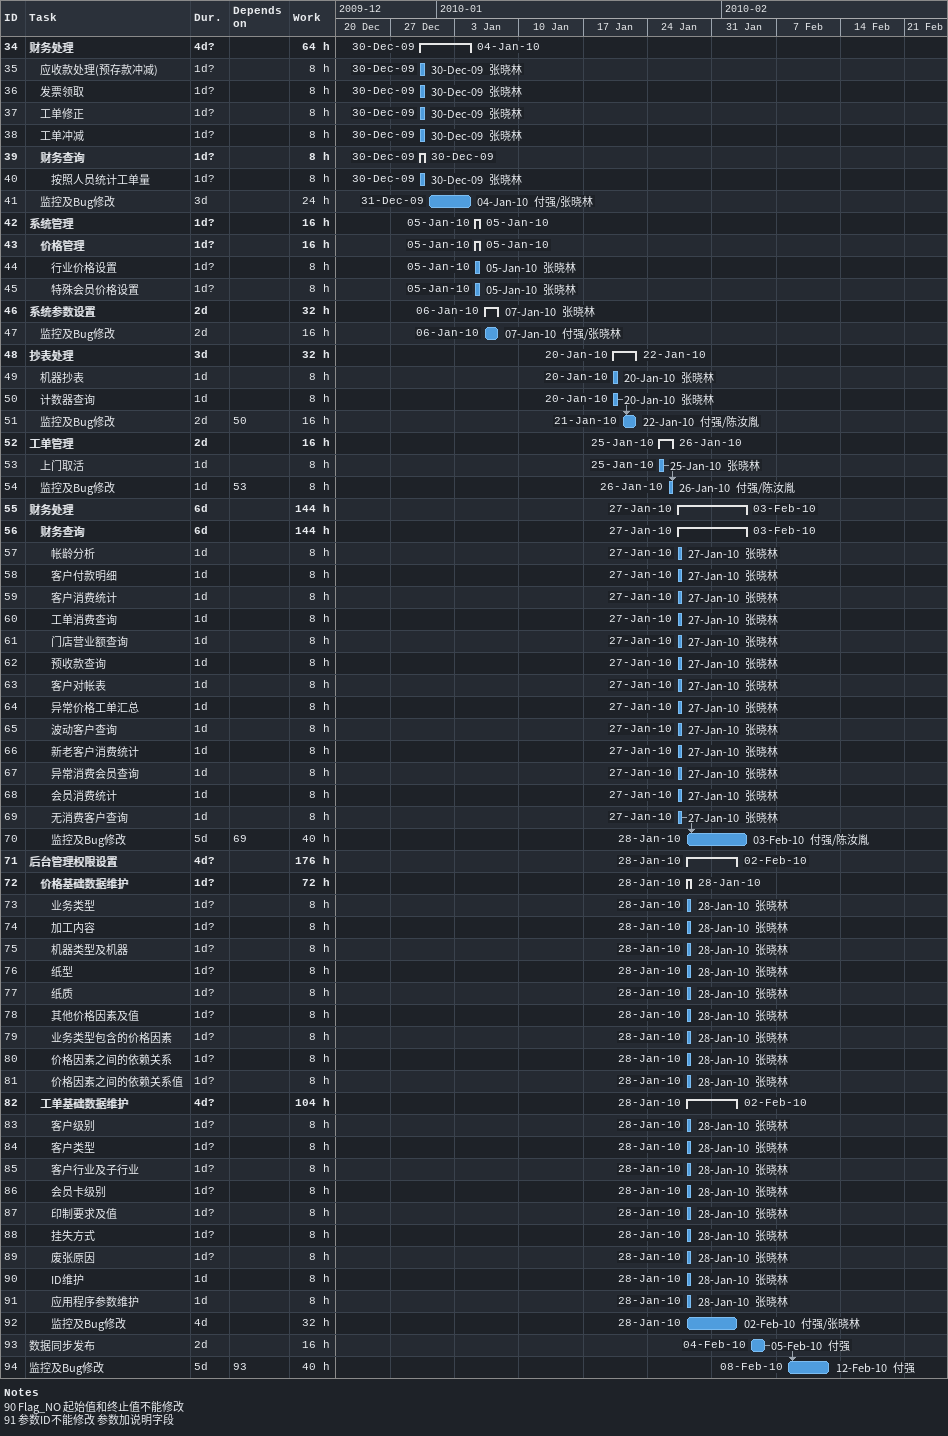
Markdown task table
| ID | Level | Task | Duration | Start | Finish | Predecessors | Resources | Work (h) |
|---|---|---|---|---|---|---|---|---|
| 34 | 1 | **财务处理** | 4d? | 2009-12-30 | 2010-01-04 |  |  | 64 |
| 35 | 2 | 应收款处理(预存款冲减) | 1d? | 2009-12-30 | 2009-12-30 |  | 张晓林 | 8 |
| 36 | 2 | 发票领取 | 1d? | 2009-12-30 | 2009-12-30 |  | 张晓林 | 8 |
| 37 | 2 | 工单修正 | 1d? | 2009-12-30 | 2009-12-30 |  | 张晓林 | 8 |
| 38 | 2 | 工单冲减 | 1d? | 2009-12-30 | 2009-12-30 |  | 张晓林 | 8 |
| 39 | 2 | **财务查询** | 1d? | 2009-12-30 | 2009-12-30 |  |  | 8 |
| 40 | 3 | 按照人员统计工单量 | 1d? | 2009-12-30 | 2009-12-30 |  | 张晓林 | 8 |
| 41 | 2 | 监控及Bug修改 | 3d | 2009-12-31 | 2010-01-04 |  | 付强/张晓林 | 24 |
| 42 | 1 | **系统管理** | 1d? | 2010-01-05 | 2010-01-05 |  |  | 16 |
| 43 | 2 | **价格管理** | 1d? | 2010-01-05 | 2010-01-05 |  |  | 16 |
| 44 | 3 | 行业价格设置 | 1d? | 2010-01-05 | 2010-01-05 |  | 张晓林 | 8 |
| 45 | 3 | 特殊会员价格设置 | 1d? | 2010-01-05 | 2010-01-05 |  | 张晓林 | 8 |
| 46 | 1 | **系统参数设置** | 2d | 2010-01-06 | 2010-01-07 |  | 张晓林 | 32 |
| 47 | 2 | 监控及Bug修改 | 2d | 2010-01-06 | 2010-01-07 |  | 付强/张晓林 | 16 |
| 48 | 1 | **抄表处理** | 3d | 2010-01-20 | 2010-01-22 |  |  | 32 |
| 49 | 2 | 机器抄表 | 1d | 2010-01-20 | 2010-01-20 |  | 张晓林 | 8 |
| 50 | 2 | 计数器查询 | 1d | 2010-01-20 | 2010-01-20 |  | 张晓林 | 8 |
| 51 | 2 | 监控及Bug修改 | 2d | 2010-01-21 | 2010-01-22 | 50 | 付强/陈汝胤 | 16 |
| 52 | 1 | **工单管理** | 2d | 2010-01-25 | 2010-01-26 |  |  | 16 |
| 53 | 2 | 上门取活 | 1d | 2010-01-25 | 2010-01-25 |  | 张晓林 | 8 |
| 54 | 2 | 监控及Bug修改 | 1d | 2010-01-26 | 2010-01-26 | 53 | 付强/陈汝胤 | 8 |
| 55 | 1 | **财务处理** | 6d | 2010-01-27 | 2010-02-03 |  |  | 144 |
| 56 | 2 | **财务查询** | 6d | 2010-01-27 | 2010-02-03 |  |  | 144 |
| 57 | 3 | 帐龄分析 | 1d | 2010-01-27 | 2010-01-27 |  | 张晓林 | 8 |
| 58 | 3 | 客户付款明细 | 1d | 2010-01-27 | 2010-01-27 |  | 张晓林 | 8 |
| 59 | 3 | 客户消费统计 | 1d | 2010-01-27 | 2010-01-27 |  | 张晓林 | 8 |
| 60 | 3 | 工单消费查询 | 1d | 2010-01-27 | 2010-01-27 |  | 张晓林 | 8 |
| 61 | 3 | 门店营业额查询 | 1d | 2010-01-27 | 2010-01-27 |  | 张晓林 | 8 |
| 62 | 3 | 预收款查询 | 1d | 2010-01-27 | 2010-01-27 |  | 张晓林 | 8 |
| 63 | 3 | 客户对帐表 | 1d | 2010-01-27 | 2010-01-27 |  | 张晓林 | 8 |
| 64 | 3 | 异常价格工单汇总 | 1d | 2010-01-27 | 2010-01-27 |  | 张晓林 | 8 |
| 65 | 3 | 波动客户查询 | 1d | 2010-01-27 | 2010-01-27 |  | 张晓林 | 8 |
| 66 | 3 | 新老客户消费统计 | 1d | 2010-01-27 | 2010-01-27 |  | 张晓林 | 8 |
| 67 | 3 | 异常消费会员查询 | 1d | 2010-01-27 | 2010-01-27 |  | 张晓林 | 8 |
| 68 | 3 | 会员消费统计 | 1d | 2010-01-27 | 2010-01-27 |  | 张晓林 | 8 |
| 69 | 3 | 无消费客户查询 | 1d | 2010-01-27 | 2010-01-27 |  | 张晓林 | 8 |
| 70 | 3 | 监控及Bug修改 | 5d | 2010-01-28 | 2010-02-03 | 69 | 付强/陈汝胤 | 40 |
| 71 | 1 | **后台管理权限设置** | 4d? | 2010-01-28 | 2010-02-02 |  |  | 176 |
| 72 | 2 | **价格基础数据维护** | 1d? | 2010-01-28 | 2010-01-28 |  |  | 72 |
| 73 | 3 | 业务类型 | 1d? | 2010-01-28 | 2010-01-28 |  | 张晓林 | 8 |
| 74 | 3 | 加工内容 | 1d? | 2010-01-28 | 2010-01-28 |  | 张晓林 | 8 |
| 75 | 3 | 机器类型及机器 | 1d? | 2010-01-28 | 2010-01-28 |  | 张晓林 | 8 |
| 76 | 3 | 纸型 | 1d? | 2010-01-28 | 2010-01-28 |  | 张晓林 | 8 |
| 77 | 3 | 纸质 | 1d? | 2010-01-28 | 2010-01-28 |  | 张晓林 | 8 |
| 78 | 3 | 其他价格因素及值 | 1d? | 2010-01-28 | 2010-01-28 |  | 张晓林 | 8 |
| 79 | 3 | 业务类型包含的价格因素 | 1d? | 2010-01-28 | 2010-01-28 |  | 张晓林 | 8 |
| 80 | 3 | 价格因素之间的依赖关系 | 1d? | 2010-01-28 | 2010-01-28 |  | 张晓林 | 8 |
| 81 | 3 | 价格因素之间的依赖关系值 | 1d? | 2010-01-28 | 2010-01-28 |  | 张晓林 | 8 |
| 82 | 2 | **工单基础数据维护** | 4d? | 2010-01-28 | 2010-02-02 |  |  | 104 |
| 83 | 3 | 客户级别 | 1d? | 2010-01-28 | 2010-01-28 |  | 张晓林 | 8 |
| 84 | 3 | 客户类型 | 1d? | 2010-01-28 | 2010-01-28 |  | 张晓林 | 8 |
| 85 | 3 | 客户行业及子行业 | 1d? | 2010-01-28 | 2010-01-28 |  | 张晓林 | 8 |
| 86 | 3 | 会员卡级别 | 1d? | 2010-01-28 | 2010-01-28 |  | 张晓林 | 8 |
| 87 | 3 | 印制要求及值 | 1d? | 2010-01-28 | 2010-01-28 |  | 张晓林 | 8 |
| 88 | 3 | 挂失方式 | 1d? | 2010-01-28 | 2010-01-28 |  | 张晓林 | 8 |
| 89 | 3 | 废张原因 | 1d? | 2010-01-28 | 2010-01-28 |  | 张晓林 | 8 |
| 90 | 3 | ID维护 | 1d | 2010-01-28 | 2010-01-28 |  | 张晓林 | 8 |
| 91 | 3 | 应用程序参数维护 | 1d | 2010-01-28 | 2010-01-28 |  | 张晓林 | 8 |
| 92 | 3 | 监控及Bug修改 | 4d | 2010-01-28 | 2010-02-02 |  | 付强/张晓林 | 32 |
| 93 | 1 | 数据同步发布 | 2d | 2010-02-04 | 2010-02-05 |  | 付强 | 16 |
| 94 | 1 | 监控及Bug修改 | 5d | 2010-02-08 | 2010-02-12 | 93 | 付强 | 40 |

Notes
- 90: Flag_NO 起始值 和 终止值不能修改
- 91: 参数ID不能修改 参数加说明字段
